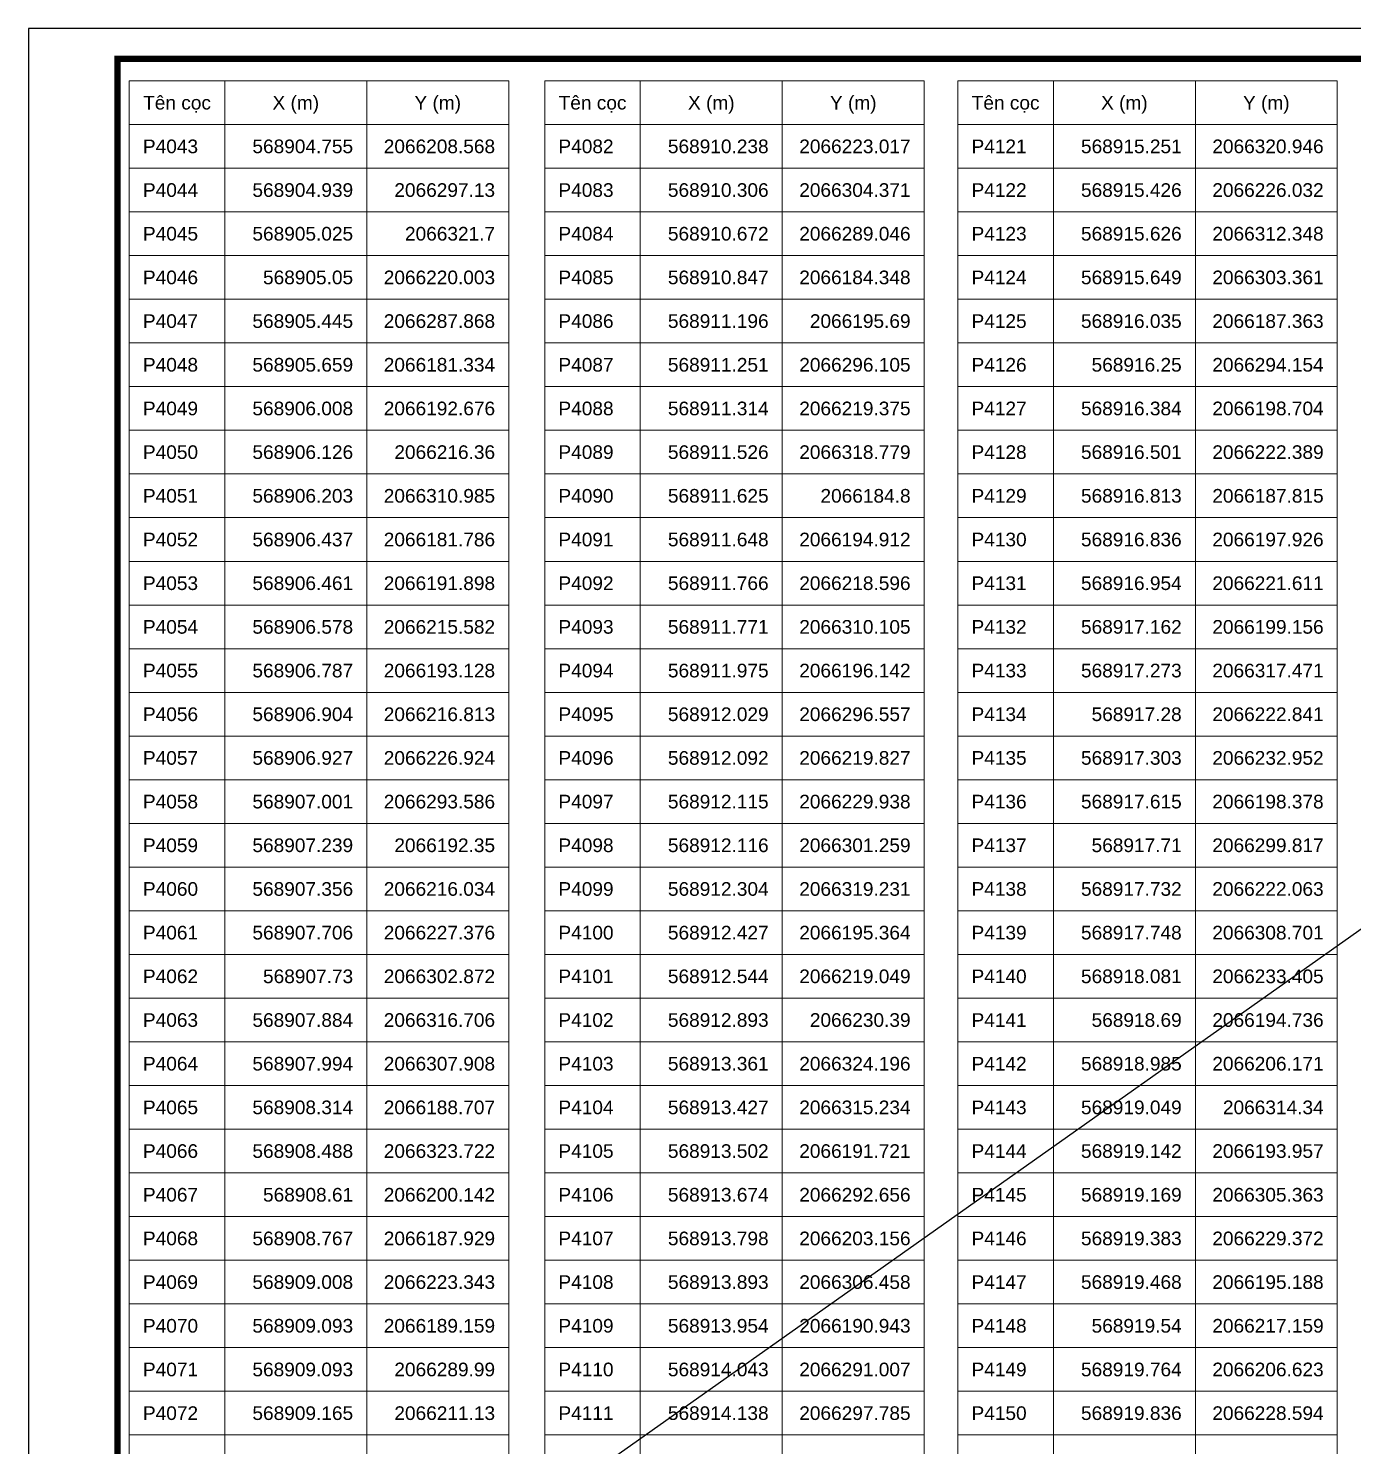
# Model space of a CAD drawing. Header units: millimetres. Extents: x 0 to 571985, y 0 to 2066666.
# Drawn here: x 569629.46 to 569650.8, y 2064926.92 to 2064949.77 of the extents above; entities that cross this region are included whole.
import ezdxf
from ezdxf.enums import TextEntityAlignment as Align

# ---------------------------------------------------------------- set-up
doc = ezdxf.new("R2010")
doc.units = ezdxf.units.MM
doc.linetypes.add('CENTER', pattern=[3, 1.5, -0.5, 0.5, -0.5])
for name, color, linetype, lineweight in [('A-KY HIEU', 34, 'Continuous', 20), ('E- RANH GIOI', 1, 'CENTER', 13), ('kata_net khung', 3, 'Continuous', 20), ('kata_text', 254, 'Continuous', 30)]:
    doc.layers.add(name, color=color, linetype=linetype, lineweight=lineweight)
doc.layers.add('KCS_Plotter', color=11, linetype='Continuous', plot=False)
doc.styles.add('kata_text', font='arial.ttf', dxfattribs={"width": 0.8})

# ---------------------------------------------------------------- blocks, each defined once
blk = doc.blocks.new('A$C33BC4D2A')
at = {"layer": 'A-KY HIEU', "color": 0, "const_width": 1.02}
blk.add_lwpolyline([(14.35, -292.1), (14.35, -4.9), (414.98, -4.9), (414.98, -292.1)], close=True, dxfattribs=at)
at = {"layer": 'Defpoints', "color": 125}
blk.add_lwpolyline([(0, -297), (420, -297), (420, 0), (0, 0)], close=True, dxfattribs=at)

msp = doc.modelspace()

# ---------------------------------------------------------------- linework, layer by layer
at = {"layer": 'kata_net khung'}
for p, q in [((569631.083, 2064948.92), (569637.199, 2064948.92)), ((569631.083, 2064948.92), (569631.083, 2064920.76)), ((569632.623, 2064948.92), (569632.623, 2064948.216)), ((569632.623, 2064948.92), (569632.623, 2064920.76)), ((569634.911, 2064948.92), (569634.911, 2064948.216)), ((569634.911, 2064948.92), (569634.911, 2064920.76)), ((569637.199, 2064948.92), (569637.199, 2064948.216)), ((569637.199, 2064948.92), (569637.199, 2064920.76)), ((569637.78, 2064948.92), (569643.896, 2064948.92)), ((569637.78, 2064948.92), (569643.896, 2064948.92)), ((569637.78, 2064948.92), (569637.78, 2064948.216)), ((569637.78, 2064948.92), (569637.78, 2064920.76)), ((569639.32, 2064948.92), (569639.32, 2064948.216)), ((569639.32, 2064948.92), (569639.32, 2064920.76)), ((569641.608, 2064948.92), (569641.608, 2064948.216)), ((569641.608, 2064948.92), (569641.608, 2064920.76)), ((569643.896, 2064948.92), (569643.896, 2064948.216)), ((569643.896, 2064948.92), (569643.896, 2064920.76)), ((569644.438, 2064948.92), (569650.554, 2064948.92)), ((569644.438, 2064948.92), (569650.554, 2064948.92)), ((569644.438, 2064948.92), (569650.554, 2064948.92)), ((569644.438, 2064948.92), (569644.438, 2064920.76)), ((569645.978, 2064948.92), (569645.978, 2064948.216)), ((569645.978, 2064948.92), (569645.978, 2064920.76)), ((569648.266, 2064948.92), (569648.266, 2064948.216)), ((569648.266, 2064948.92), (569648.266, 2064920.76)), ((569650.554, 2064948.92), (569650.554, 2064948.216)), ((569650.554, 2064948.92), (569650.554, 2064920.76)), ((569631.083, 2064948.216), (569637.199, 2064948.216)), ((569631.083, 2064948.216), (569637.199, 2064948.216)), ((569631.083, 2064948.216), (569637.199, 2064948.216)), ((569631.083, 2064948.216), (569637.199, 2064948.216)), ((569637.78, 2064948.216), (569643.896, 2064948.216)), ((569637.78, 2064948.216), (569643.896, 2064948.216)), ((569637.78, 2064948.216), (569643.896, 2064948.216)), ((569644.438, 2064948.216), (569650.554, 2064948.216)), ((569644.438, 2064948.216), (569650.554, 2064948.216)), ((569644.438, 2064948.216), (569650.554, 2064948.216)), ((569644.438, 2064948.216), (569650.554, 2064948.216)), ((569631.083, 2064947.512), (569637.199, 2064947.512)), ((569637.78, 2064947.512), (569643.896, 2064947.512)), ((569644.438, 2064947.512), (569650.554, 2064947.512)), ((569631.083, 2064946.808), (569637.199, 2064946.808)), ((569637.78, 2064946.808), (569643.896, 2064946.808)), ((569644.438, 2064946.808), (569650.554, 2064946.808)), ((569631.083, 2064946.104), (569637.199, 2064946.104)), ((569637.78, 2064946.104), (569643.896, 2064946.104)), ((569644.438, 2064946.104), (569650.554, 2064946.104)), ((569631.083, 2064945.4), (569637.199, 2064945.4)), ((569637.78, 2064945.4), (569643.896, 2064945.4)), ((569644.438, 2064945.4), (569650.554, 2064945.4)), ((569631.083, 2064944.696), (569637.199, 2064944.696)), ((569637.78, 2064944.696), (569643.896, 2064944.696)), ((569644.438, 2064944.696), (569650.554, 2064944.696)), ((569631.083, 2064943.992), (569637.199, 2064943.992)), ((569637.78, 2064943.992), (569643.896, 2064943.992)), ((569644.438, 2064943.992), (569650.554, 2064943.992)), ((569631.083, 2064943.288), (569637.199, 2064943.288)), ((569637.78, 2064943.288), (569643.896, 2064943.288)), ((569644.438, 2064943.288), (569650.554, 2064943.288)), ((569631.083, 2064942.584), (569637.199, 2064942.584)), ((569637.78, 2064942.584), (569643.896, 2064942.584)), ((569644.438, 2064942.584), (569650.554, 2064942.584)), ((569631.083, 2064941.88), (569637.199, 2064941.88)), ((569637.78, 2064941.88), (569643.896, 2064941.88)), ((569644.438, 2064941.88), (569650.554, 2064941.88)), ((569631.083, 2064941.176), (569637.199, 2064941.176)), ((569637.78, 2064941.176), (569643.896, 2064941.176)), ((569644.438, 2064941.176), (569650.554, 2064941.176)), ((569631.083, 2064940.472), (569637.199, 2064940.472)), ((569637.78, 2064940.472), (569643.896, 2064940.472)), ((569644.438, 2064940.472), (569650.554, 2064940.472)), ((569631.083, 2064939.768), (569637.199, 2064939.768)), ((569637.78, 2064939.768), (569643.896, 2064939.768)), ((569644.438, 2064939.768), (569650.554, 2064939.768)), ((569631.083, 2064939.064), (569637.199, 2064939.064)), ((569637.78, 2064939.064), (569643.896, 2064939.064)), ((569644.438, 2064939.064), (569650.554, 2064939.064)), ((569631.083, 2064938.36), (569637.199, 2064938.36)), ((569637.78, 2064938.36), (569643.896, 2064938.36)), ((569644.438, 2064938.36), (569650.554, 2064938.36)), ((569631.083, 2064937.656), (569637.199, 2064937.656)), ((569637.78, 2064937.656), (569643.896, 2064937.656)), ((569644.438, 2064937.656), (569650.554, 2064937.656)), ((569631.083, 2064936.952), (569637.199, 2064936.952)), ((569637.78, 2064936.952), (569643.896, 2064936.952)), ((569644.438, 2064936.952), (569650.554, 2064936.952)), ((569631.083, 2064936.248), (569637.199, 2064936.248)), ((569637.78, 2064936.248), (569643.896, 2064936.248)), ((569644.438, 2064936.248), (569650.554, 2064936.248)), ((569631.083, 2064935.544), (569637.199, 2064935.544)), ((569637.78, 2064935.544), (569643.896, 2064935.544)), ((569644.438, 2064935.544), (569650.554, 2064935.544)), ((569631.083, 2064934.84), (569637.199, 2064934.84)), ((569637.78, 2064934.84), (569643.896, 2064934.84)), ((569644.438, 2064934.84), (569650.554, 2064934.84)), ((569631.083, 2064934.136), (569637.199, 2064934.136)), ((569637.78, 2064934.136), (569643.896, 2064934.136)), ((569644.438, 2064934.136), (569650.554, 2064934.136)), ((569631.083, 2064933.432), (569637.199, 2064933.432)), ((569637.78, 2064933.432), (569643.896, 2064933.432)), ((569644.438, 2064933.432), (569650.554, 2064933.432)), ((569631.083, 2064932.728), (569637.199, 2064932.728)), ((569637.78, 2064932.728), (569643.896, 2064932.728)), ((569644.438, 2064932.728), (569650.554, 2064932.728)), ((569631.083, 2064932.024), (569637.199, 2064932.024)), ((569637.78, 2064932.024), (569643.896, 2064932.024)), ((569644.438, 2064932.024), (569650.554, 2064932.024)), ((569631.083, 2064931.32), (569637.199, 2064931.32)), ((569637.78, 2064931.32), (569643.896, 2064931.32)), ((569644.438, 2064931.32), (569650.554, 2064931.32)), ((569631.083, 2064930.616), (569637.199, 2064930.616)), ((569637.78, 2064930.616), (569643.896, 2064930.616)), ((569644.438, 2064930.616), (569650.554, 2064930.616)), ((569631.083, 2064929.912), (569637.199, 2064929.912)), ((569637.78, 2064929.912), (569643.896, 2064929.912)), ((569644.438, 2064929.912), (569650.554, 2064929.912)), ((569631.083, 2064929.208), (569637.199, 2064929.208)), ((569637.78, 2064929.208), (569643.896, 2064929.208)), ((569644.438, 2064929.208), (569650.554, 2064929.208)), ((569631.083, 2064928.504), (569637.199, 2064928.504)), ((569637.78, 2064928.504), (569643.896, 2064928.504)), ((569644.438, 2064928.504), (569650.554, 2064928.504)), ((569631.083, 2064927.8), (569637.199, 2064927.8)), ((569637.78, 2064927.8), (569643.896, 2064927.8)), ((569644.438, 2064927.8), (569650.554, 2064927.8)), ((569631.083, 2064927.096), (569637.199, 2064927.096)), ((569637.78, 2064927.096), (569643.896, 2064927.096)), ((569644.438, 2064927.096), (569650.554, 2064927.096))]:
    msp.add_line(p, q, dxfattribs=at)
at = {"layer": 'KCS_Plotter'}
msp.add_line((569629.456, 2064920.066), (569671.456, 2064949.766), dxfattribs=at)

# ---------------------------------------------------------------- block references
at = {"layer": 'E- RANH GIOI', "xscale": 0.1, "yscale": 0.1, "zscale": 0.1}
msp.add_blockref('A$C33BC4D2A', (569629.456, 2064949.766), dxfattribs=at)

# ---------------------------------------------------------------- texts
at = {"layer": 'kata_text', "style": 'kata_text'}
for s, p in [('Tên cọc', (569631.853, 2064948.568)), ('X (m)', (569633.767, 2064948.568)), ('Y (m)', (569636.055, 2064948.568)), ('Tên cọc', (569638.55, 2064948.568)), ('X (m)', (569640.464, 2064948.568)), ('Y (m)', (569642.752, 2064948.568)), ('Tên cọc', (569645.208, 2064948.568)), ('X (m)', (569647.122, 2064948.568)), ('Y (m)', (569649.41, 2064948.568))]:
    msp.add_text(s, height=0.22, dxfattribs=at).set_placement(p, align=Align.MIDDLE_CENTER)
for s, p in [('P4043', (569631.303, 2064947.864)), ('P4082', (569638, 2064947.864)), ('P4121', (569644.658, 2064947.864)), ('P4044', (569631.303, 2064947.16)), ('P4083', (569638, 2064947.16)), ('P4122', (569644.658, 2064947.16)), ('P4045', (569631.303, 2064946.456)), ('P4084', (569638, 2064946.456)), ('P4123', (569644.658, 2064946.456)), ('P4046', (569631.303, 2064945.752)), ('P4085', (569638, 2064945.752)), ('P4124', (569644.658, 2064945.752)), ('P4047', (569631.303, 2064945.048)), ('P4086', (569638, 2064945.048)), ('P4125', (569644.658, 2064945.048)), ('P4048', (569631.303, 2064944.344)), ('P4087', (569638, 2064944.344)), ('P4126', (569644.658, 2064944.344)), ('P4049', (569631.303, 2064943.64)), ('P4088', (569638, 2064943.64)), ('P4127', (569644.658, 2064943.64)), ('P4050', (569631.303, 2064942.936)), ('P4089', (569638, 2064942.936)), ('P4128', (569644.658, 2064942.936)), ('P4051', (569631.303, 2064942.232)), ('P4090', (569638, 2064942.232)), ('P4129', (569644.658, 2064942.232)), ('P4052', (569631.303, 2064941.528)), ('P4091', (569638, 2064941.528)), ('P4130', (569644.658, 2064941.528)), ('P4053', (569631.303, 2064940.824)), ('P4092', (569638, 2064940.824)), ('P4131', (569644.658, 2064940.824)), ('P4054', (569631.303, 2064940.12)), ('P4093', (569638, 2064940.12)), ('P4132', (569644.658, 2064940.12)), ('P4055', (569631.303, 2064939.416)), ('P4094', (569638, 2064939.416)), ('P4133', (569644.658, 2064939.416)), ('P4056', (569631.303, 2064938.712)), ('P4095', (569638, 2064938.712)), ('P4134', (569644.658, 2064938.712)), ('P4057', (569631.303, 2064938.008)), ('P4096', (569638, 2064938.008)), ('P4135', (569644.658, 2064938.008)), ('P4058', (569631.303, 2064937.304)), ('P4097', (569638, 2064937.304)), ('P4136', (569644.658, 2064937.304)), ('P4059', (569631.303, 2064936.6)), ('P4098', (569638, 2064936.6)), ('P4137', (569644.658, 2064936.6)), ('P4060', (569631.303, 2064935.896)), ('P4099', (569638, 2064935.896)), ('P4138', (569644.658, 2064935.896)), ('P4061', (569631.303, 2064935.192)), ('P4100', (569638, 2064935.192)), ('P4139', (569644.658, 2064935.192)), ('P4062', (569631.303, 2064934.488)), ('P4101', (569638, 2064934.488)), ('P4140', (569644.658, 2064934.488)), ('P4063', (569631.303, 2064933.784)), ('P4102', (569638, 2064933.784)), ('P4141', (569644.658, 2064933.784)), ('P4064', (569631.303, 2064933.08)), ('P4103', (569638, 2064933.08)), ('P4142', (569644.658, 2064933.08)), ('P4065', (569631.303, 2064932.376)), ('P4104', (569638, 2064932.376)), ('P4143', (569644.658, 2064932.376)), ('P4066', (569631.303, 2064931.672)), ('P4105', (569638, 2064931.672)), ('P4144', (569644.658, 2064931.672)), ('P4067', (569631.303, 2064930.968)), ('P4106', (569638, 2064930.968)), ('P4145', (569644.658, 2064930.968)), ('P4068', (569631.303, 2064930.264)), ('P4107', (569638, 2064930.264)), ('P4146', (569644.658, 2064930.264)), ('P4069', (569631.303, 2064929.56)), ('P4108', (569638, 2064929.56)), ('P4147', (569644.658, 2064929.56)), ('P4070', (569631.303, 2064928.856)), ('P4109', (569638, 2064928.856)), ('P4148', (569644.658, 2064928.856)), ('P4071', (569631.303, 2064928.152)), ('P4110', (569638, 2064928.152)), ('P4149', (569644.658, 2064928.152)), ('P4072', (569631.303, 2064927.448)), ('P4111', (569638, 2064927.448)), ('P4150', (569644.658, 2064927.448))]:
    msp.add_text(s, height=0.22, dxfattribs=at).set_placement(p, align=Align.MIDDLE_LEFT)
for s, p in [('568904.755', (569634.691, 2064947.864)), ('2066208.568', (569636.979, 2064947.864)), ('568910.238', (569641.388, 2064947.864)), ('2066223.017', (569643.676, 2064947.864)), ('568915.251', (569648.046, 2064947.864)), ('2066320.946', (569650.334, 2064947.864)), ('568904.939', (569634.691, 2064947.16)), ('2066297.13', (569636.979, 2064947.16)), ('568910.306', (569641.388, 2064947.16)), ('2066304.371', (569643.676, 2064947.16)), ('568915.426', (569648.046, 2064947.16)), ('2066226.032', (569650.334, 2064947.16)), ('568905.025', (569634.691, 2064946.456)), ('2066321.7', (569636.979, 2064946.456)), ('568910.672', (569641.388, 2064946.456)), ('2066289.046', (569643.676, 2064946.456)), ('568915.626', (569648.046, 2064946.456)), ('2066312.348', (569650.334, 2064946.456)), ('568905.05', (569634.691, 2064945.752)), ('2066220.003', (569636.979, 2064945.752)), ('568910.847', (569641.388, 2064945.752)), ('2066184.348', (569643.676, 2064945.752)), ('568915.649', (569648.046, 2064945.752)), ('2066303.361', (569650.334, 2064945.752)), ('568905.445', (569634.691, 2064945.048)), ('2066287.868', (569636.979, 2064945.048)), ('568911.196', (569641.388, 2064945.048)), ('2066195.69', (569643.676, 2064945.048)), ('568916.035', (569648.046, 2064945.048)), ('2066187.363', (569650.334, 2064945.048)), ('568905.659', (569634.691, 2064944.344)), ('2066181.334', (569636.979, 2064944.344)), ('568911.251', (569641.388, 2064944.344)), ('2066296.105', (569643.676, 2064944.344)), ('568916.25', (569648.046, 2064944.344)), ('2066294.154', (569650.334, 2064944.344)), ('568906.008', (569634.691, 2064943.64)), ('2066192.676', (569636.979, 2064943.64)), ('568911.314', (569641.388, 2064943.64)), ('2066219.375', (569643.676, 2064943.64)), ('568916.384', (569648.046, 2064943.64)), ('2066198.704', (569650.334, 2064943.64)), ('568906.126', (569634.691, 2064942.936)), ('2066216.36', (569636.979, 2064942.936)), ('568911.526', (569641.388, 2064942.936)), ('2066318.779', (569643.676, 2064942.936)), ('568916.501', (569648.046, 2064942.936)), ('2066222.389', (569650.334, 2064942.936)), ('568906.203', (569634.691, 2064942.232)), ('2066310.985', (569636.979, 2064942.232)), ('568911.625', (569641.388, 2064942.232)), ('2066184.8', (569643.676, 2064942.232)), ('568916.813', (569648.046, 2064942.232)), ('2066187.815', (569650.334, 2064942.232)), ('568906.437', (569634.691, 2064941.528)), ('2066181.786', (569636.979, 2064941.528)), ('568911.648', (569641.388, 2064941.528)), ('2066194.912', (569643.676, 2064941.528)), ('568916.836', (569648.046, 2064941.528)), ('2066197.926', (569650.334, 2064941.528)), ('568906.461', (569634.691, 2064940.824)), ('2066191.898', (569636.979, 2064940.824)), ('568911.766', (569641.388, 2064940.824)), ('2066218.596', (569643.676, 2064940.824)), ('568916.954', (569648.046, 2064940.824)), ('2066221.611', (569650.334, 2064940.824)), ('568906.578', (569634.691, 2064940.12)), ('2066215.582', (569636.979, 2064940.12)), ('568911.771', (569641.388, 2064940.12)), ('2066310.105', (569643.676, 2064940.12)), ('568917.162', (569648.046, 2064940.12)), ('2066199.156', (569650.334, 2064940.12)), ('568906.787', (569634.691, 2064939.416)), ('2066193.128', (569636.979, 2064939.416)), ('568911.975', (569641.388, 2064939.416)), ('2066196.142', (569643.676, 2064939.416)), ('568917.273', (569648.046, 2064939.416)), ('2066317.471', (569650.334, 2064939.416)), ('568906.904', (569634.691, 2064938.712)), ('2066216.813', (569636.979, 2064938.712)), ('568912.029', (569641.388, 2064938.712)), ('2066296.557', (569643.676, 2064938.712)), ('568917.28', (569648.046, 2064938.712)), ('2066222.841', (569650.334, 2064938.712)), ('568906.927', (569634.691, 2064938.008)), ('2066226.924', (569636.979, 2064938.008)), ('568912.092', (569641.388, 2064938.008)), ('2066219.827', (569643.676, 2064938.008)), ('568917.303', (569648.046, 2064938.008)), ('2066232.952', (569650.334, 2064938.008)), ('568907.001', (569634.691, 2064937.304)), ('2066293.586', (569636.979, 2064937.304)), ('568912.115', (569641.388, 2064937.304)), ('2066229.938', (569643.676, 2064937.304)), ('568917.615', (569648.046, 2064937.304)), ('2066198.378', (569650.334, 2064937.304)), ('568907.239', (569634.691, 2064936.6)), ('2066192.35', (569636.979, 2064936.6)), ('568912.116', (569641.388, 2064936.6)), ('2066301.259', (569643.676, 2064936.6)), ('568917.71', (569648.046, 2064936.6)), ('2066299.817', (569650.334, 2064936.6)), ('568907.356', (569634.691, 2064935.896)), ('2066216.034', (569636.979, 2064935.896)), ('568912.304', (569641.388, 2064935.896)), ('2066319.231', (569643.676, 2064935.896)), ('568917.732', (569648.046, 2064935.896)), ('2066222.063', (569650.334, 2064935.896)), ('568907.706', (569634.691, 2064935.192)), ('2066227.376', (569636.979, 2064935.192)), ('568912.427', (569641.388, 2064935.192)), ('2066195.364', (569643.676, 2064935.192)), ('568917.748', (569648.046, 2064935.192)), ('2066308.701', (569650.334, 2064935.192)), ('568907.73', (569634.691, 2064934.488)), ('2066302.872', (569636.979, 2064934.488)), ('568912.544', (569641.388, 2064934.488)), ('2066219.049', (569643.676, 2064934.488)), ('568918.081', (569648.046, 2064934.488)), ('2066233.405', (569650.334, 2064934.488)), ('568907.884', (569634.691, 2064933.784)), ('2066316.706', (569636.979, 2064933.784)), ('568912.893', (569641.388, 2064933.784)), ('2066230.39', (569643.676, 2064933.784)), ('568918.69', (569648.046, 2064933.784)), ('2066194.736', (569650.334, 2064933.784)), ('568907.994', (569634.691, 2064933.08)), ('2066307.908', (569636.979, 2064933.08)), ('568913.361', (569641.388, 2064933.08)), ('2066324.196', (569643.676, 2064933.08)), ('568918.985', (569648.046, 2064933.08)), ('2066206.171', (569650.334, 2064933.08)), ('568908.314', (569634.691, 2064932.376)), ('2066188.707', (569636.979, 2064932.376)), ('568913.427', (569641.388, 2064932.376)), ('2066315.234', (569643.676, 2064932.376)), ('568919.049', (569648.046, 2064932.376)), ('2066314.34', (569650.334, 2064932.376)), ('568908.488', (569634.691, 2064931.672)), ('2066323.722', (569636.979, 2064931.672)), ('568913.502', (569641.388, 2064931.672)), ('2066191.721', (569643.676, 2064931.672)), ('568919.142', (569648.046, 2064931.672)), ('2066193.957', (569650.334, 2064931.672)), ('568908.61', (569634.691, 2064930.968)), ('2066200.142', (569636.979, 2064930.968)), ('568913.674', (569641.388, 2064930.968)), ('2066292.656', (569643.676, 2064930.968)), ('568919.169', (569648.046, 2064930.968)), ('2066305.363', (569650.334, 2064930.968)), ('568908.767', (569634.691, 2064930.264)), ('2066187.929', (569636.979, 2064930.264)), ('568913.798', (569641.388, 2064930.264)), ('2066203.156', (569643.676, 2064930.264)), ('568919.383', (569648.046, 2064930.264)), ('2066229.372', (569650.334, 2064930.264)), ('568909.008', (569634.691, 2064929.56)), ('2066223.343', (569636.979, 2064929.56)), ('568913.893', (569641.388, 2064929.56)), ('2066306.458', (569643.676, 2064929.56)), ('568919.468', (569648.046, 2064929.56)), ('2066195.188', (569650.334, 2064929.56)), ('568909.093', (569634.691, 2064928.856)), ('2066189.159', (569636.979, 2064928.856)), ('568913.954', (569641.388, 2064928.856)), ('2066190.943', (569643.676, 2064928.856)), ('568919.54', (569648.046, 2064928.856)), ('2066217.159', (569650.334, 2064928.856)), ('568909.093', (569634.691, 2064928.152)), ('2066289.99', (569636.979, 2064928.152)), ('568914.043', (569641.388, 2064928.152)), ('2066291.007', (569643.676, 2064928.152)), ('568919.764', (569648.046, 2064928.152)), ('2066206.623', (569650.334, 2064928.152)), ('568909.165', (569634.691, 2064927.448)), ('2066211.13', (569636.979, 2064927.448)), ('568914.138', (569641.388, 2064927.448)), ('2066297.785', (569643.676, 2064927.448)), ('568919.836', (569648.046, 2064927.448)), ('2066228.594', (569650.334, 2064927.448))]:
    msp.add_text(s, height=0.22, dxfattribs=at).set_placement(p, align=Align.MIDDLE_RIGHT)

doc.saveas('drawing.dxf')
